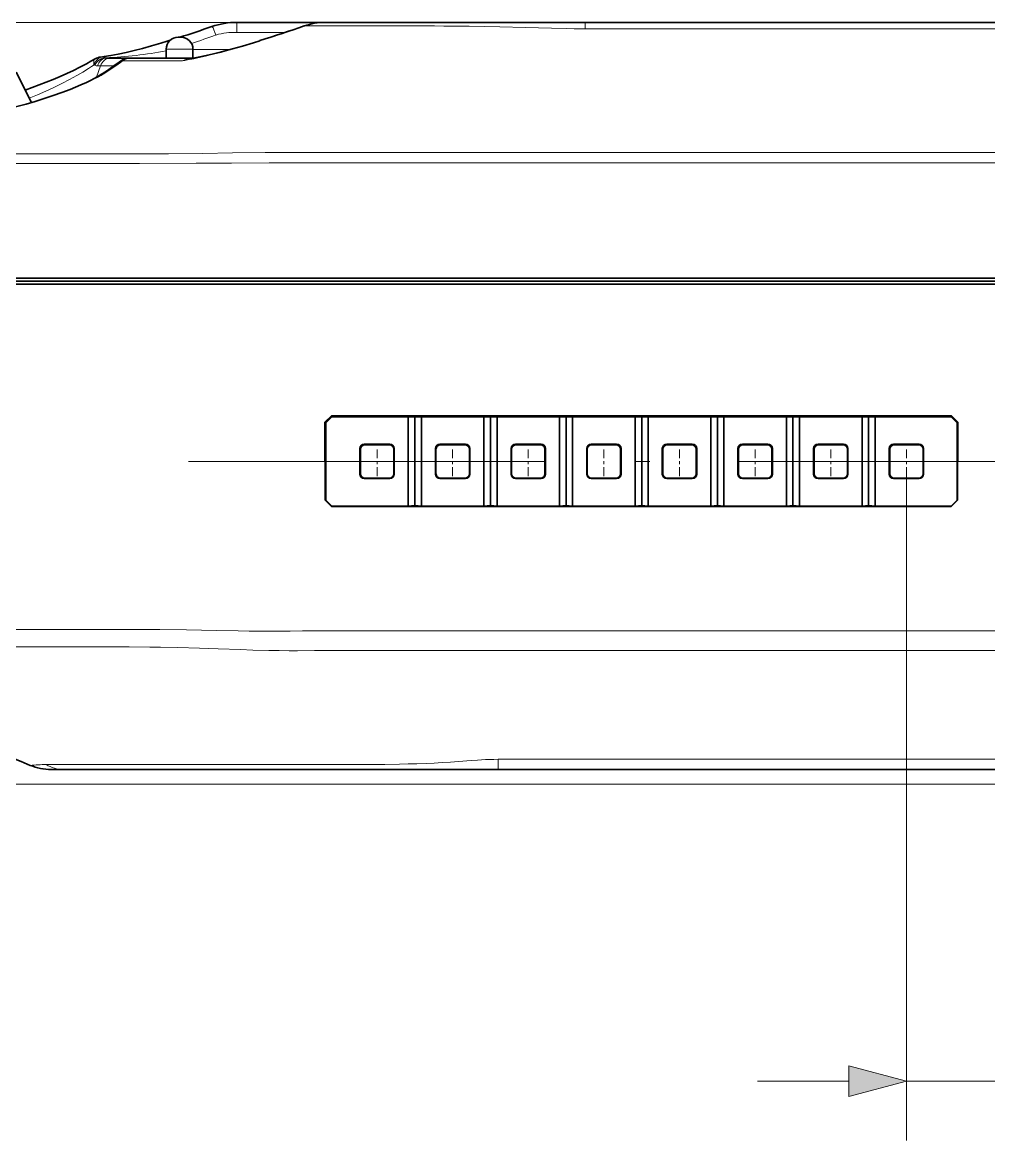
# Model space of a CAD drawing. Extents: x 0 to 297, y 0 to 210.
# Drawn here: x 106.04 to 138.5, y 132.16 to 169.74 of the extents above; entities that cross this region are included whole.
import ezdxf

# ---------------------------------------------------------------- set-up
doc = ezdxf.new("R2010")
doc.units = 0
doc.linetypes.add('DASHDOT', pattern=[18.5, 12, -3, 0.5, -3])

msp = doc.modelspace()

# ---------------------------------------------------------------- linework, layer by layer
at = {"color": 1, "lineweight": 13}
for p, q in [((124.947, 169.736), (83.313, 169.736)), ((169.355, 144.136), (83.313, 144.136))]:
    msp.add_line(p, q, dxfattribs=at)
at = {"color": 7, "lineweight": 35, "ltscale": 0.07425}
msp.add_line((113.244, 169.736), (116.214, 169.736), dxfattribs=at)
at = {"color": 7, "lineweight": 13, "ltscale": 0.108835}
msp.add_line((115.528, 169.614), (119.882, 169.614), dxfattribs=at)
at = {"color": 7, "lineweight": 35, "ltscale": 0.105788}
msp.add_line((116.215, 169.736), (120.446, 169.736), dxfattribs=at)
at = {"color": 7, "lineweight": 35, "ltscale": 0.112523}
msp.add_line((124.947, 169.736), (120.446, 169.736), dxfattribs=at)
at = {"color": 7, "lineweight": 35, "ltscale": 0.000449562}
msp.add_line((122.228, 169.736), (122.21, 169.736), dxfattribs=at)
at = {"color": 7, "lineweight": 35, "ltscale": 0.000159073}
msp.add_line((122.21, 169.736), (122.216, 169.736), dxfattribs=at)
at = {"color": 7, "lineweight": 35, "ltscale": 0.000449182}
msp.add_line((122.21, 169.736), (122.228, 169.736), dxfattribs=at)
at = {"color": 7, "lineweight": 35}
for p, q in [((178.677, 169.736), (124.947, 169.736)), ((115.55, 161.136), (178.782, 161.136)), ((115.55, 161.036), (178.782, 161.036)), ((115.55, 160.936), (178.782, 160.936)), ((137.249, 156.518), (116.422, 156.518)), ((137.243, 153.468), (116.428, 153.468)), ((122.02, 144.636), (177.197, 144.636))]:
    msp.add_line(p, q, dxfattribs=at)
at = {"color": 7, "lineweight": 13, "ltscale": 0.005408}
msp.add_line((124.947, 169.736), (124.947, 169.52), dxfattribs=at)
at = {"color": 7, "lineweight": 13}
for p, q in [((178.677, 169.52), (124.947, 169.52)), ((115.944, 165.366), (178.671, 165.366)), ((115.944, 165.015), (178.671, 165.015)), ((135.735, 154.493), (135.735, 132.163)), ((178.358, 149.297), (116.353, 149.297)), ((178.358, 148.629), (116.353, 148.629)), ((122.02, 144.975), (177.197, 144.975))]:
    msp.add_line(p, q, dxfattribs=at)
at = {"color": 7, "lineweight": 35, "ltscale": 0.002527}
msp.add_line((110.905, 169.103), (111.002, 169.133), dxfattribs=at)
at = {"color": 7, "lineweight": 35, "ltscale": 0.001849}
msp.add_line((111.345, 169.236), (111.271, 169.236), dxfattribs=at)
at = {"color": 7, "lineweight": 35, "ltscale": 0.000650597}
msp.add_line((111.371, 169.236), (111.345, 169.236), dxfattribs=at)
at = {"color": 7, "lineweight": 13, "ltscale": 0.040179}
msp.add_line((113.248, 169.392), (114.855, 169.392), dxfattribs=at)
at = {"color": 7, "lineweight": 13, "ltscale": 0.000199666}
msp.add_line((114.015, 169.121), (114.021, 169.116), dxfattribs=at)
at = {"color": 7, "lineweight": 35, "ltscale": 0.0075}
for p, q in [((110.871, 168.536), (110.871, 168.836)), ((111.771, 168.536), (111.771, 168.836))]:
    msp.add_line(p, q, dxfattribs=at)
at = {"color": 7, "lineweight": 13, "ltscale": 0.016644}
msp.add_line((110.871, 168.836), (111.536, 168.836), dxfattribs=at)
at = {"color": 7, "lineweight": 13, "ltscale": 0.005856}
msp.add_line((111.536, 168.836), (111.771, 168.836), dxfattribs=at)
at = {"color": 7, "lineweight": 13, "ltscale": 0.031201}
msp.add_line((111.771, 168.82), (113.019, 168.82), dxfattribs=at)
at = {"color": 7, "lineweight": 35, "ltscale": 0.003046}
msp.add_line((109.006, 168.536), (108.884, 168.536), dxfattribs=at)
at = {"color": 7, "lineweight": 35, "ltscale": 0.016249}
msp.add_line((109.006, 168.536), (109.656, 168.536), dxfattribs=at)
at = {"color": 7, "lineweight": 13, "ltscale": 0.049864}
msp.add_line((111.42, 168.449), (109.426, 168.449), dxfattribs=at)
at = {"color": 7, "lineweight": 35, "ltscale": 0.001087}
msp.add_line((109.612, 168.534), (109.656, 168.536), dxfattribs=at)
at = {"color": 7, "lineweight": 13, "ltscale": 0.000526858}
msp.add_line((109.612, 168.534), (109.633, 168.535), dxfattribs=at)
at = {"color": 7, "lineweight": 13, "ltscale": 0.000560058}
msp.add_line((109.656, 168.536), (109.633, 168.535), dxfattribs=at)
at = {"color": 7, "lineweight": 35, "ltscale": 0.05338}
msp.add_line((111.791, 168.536), (109.656, 168.536), dxfattribs=at)
at = {"color": 7, "lineweight": 35, "ltscale": 0.028529}
msp.add_line((105.829, 168.062), (106.347, 167.045), dxfattribs=at)
at = {"color": 7, "lineweight": 13, "ltscale": 0.010048}
msp.add_line((108.663, 168.273), (108.535, 167.892), dxfattribs=at)
at = {"color": 7, "lineweight": 13, "ltscale": 0.002547}
msp.add_line((108.663, 168.273), (108.561, 168.272), dxfattribs=at)
at = {"color": 7, "lineweight": 13, "ltscale": 0.011269}
msp.add_line((108.663, 168.273), (109.114, 168.273), dxfattribs=at)
at = {"color": 7, "lineweight": 13, "ltscale": 0.007223}
msp.add_line((115.655, 165.366), (115.944, 165.366), dxfattribs=at)
at = {"color": 7, "lineweight": 13, "ltscale": 0.226696}
for p, q in [((99.503, 164.996), (108.571, 164.996)), ((99.698, 165.318), (108.766, 165.318))]:
    msp.add_line(p, q, dxfattribs=at)
at = {"color": 7, "lineweight": 13, "ltscale": 0.000585556}
msp.add_line((108.595, 164.996), (108.571, 164.996), dxfattribs=at)
at = {"color": 7, "lineweight": 13, "ltscale": 0.000585365}
msp.add_line((108.79, 165.318), (108.766, 165.318), dxfattribs=at)
at = {"color": 7, "lineweight": 13, "ltscale": 0.007209}
msp.add_line((115.656, 165.015), (115.944, 165.015), dxfattribs=at)
at = {"color": 7, "lineweight": 35, "ltscale": 0.096921}
for p, q in [((108.466, 161.136), (104.589, 161.136)), ((108.466, 160.936), (104.589, 160.936))]:
    msp.add_line(p, q, dxfattribs=at)
at = {"color": 7, "lineweight": 35, "ltscale": 0.098306}
msp.add_line((108.544, 161.036), (104.611, 161.036), dxfattribs=at)
at = {"color": 7, "lineweight": 35, "ltscale": 0.177093}
for p, q in [((108.466, 161.136), (115.55, 161.136)), ((115.55, 160.936), (108.466, 160.936))]:
    msp.add_line(p, q, dxfattribs=at)
at = {"color": 7, "lineweight": 35, "ltscale": 0.175152}
msp.add_line((115.55, 161.036), (108.544, 161.036), dxfattribs=at)
at = {"color": 7, "lineweight": 35, "ltscale": 0.007719}
for p, q in [((116.422, 156.518), (116.205, 156.299)), ((137.466, 156.299), (137.249, 156.518))]:
    msp.add_line(p, q, dxfattribs=at)
at = {"color": 7, "lineweight": 35, "ltscale": 0.007071}
for p, q in [((116.235, 156.286), (116.435, 156.486)), ((137.435, 156.286), (137.235, 156.486)), ((116.235, 153.686), (116.435, 153.486)), ((137.235, 153.486), (137.435, 153.686))]:
    msp.add_line(p, q, dxfattribs=at)
at = {"color": 7, "lineweight": 35, "ltscale": 0.000860026}
msp.add_line((116.435, 156.486), (116.422, 156.518), dxfattribs=at)
at = {"color": 7, "lineweight": 35, "ltscale": 0.06425}
for p, q in [((116.435, 156.486), (119.005, 156.486)), ((119.005, 153.486), (116.435, 153.486))]:
    msp.add_line(p, q, dxfattribs=at)
at = {"color": 7, "lineweight": 35, "ltscale": 0.005521}
for p, q in [((119.005, 156.486), (119.225, 156.467)), ((119.445, 156.486), (119.225, 156.467)), ((121.545, 156.486), (121.765, 156.467)), ((121.985, 156.486), (121.765, 156.467)), ((124.085, 156.486), (124.305, 156.467)), ((124.525, 156.486), (124.305, 156.467)), ((126.625, 156.486), (126.845, 156.467)), ((127.065, 156.486), (126.845, 156.467)), ((129.165, 156.486), (129.385, 156.467)), ((129.605, 156.486), (129.385, 156.467)), ((131.705, 156.486), (131.925, 156.467)), ((132.145, 156.486), (131.925, 156.467)), ((134.245, 156.486), (134.465, 156.467)), ((134.685, 156.486), (134.465, 156.467)), ((119.225, 153.505), (119.005, 153.486)), ((119.225, 153.505), (119.445, 153.486)), ((121.765, 153.505), (121.545, 153.486)), ((121.765, 153.505), (121.985, 153.486)), ((124.305, 153.505), (124.085, 153.486)), ((124.305, 153.505), (124.525, 153.486)), ((126.845, 153.505), (126.625, 153.486)), ((126.845, 153.505), (127.065, 153.486)), ((129.385, 153.505), (129.165, 153.486)), ((129.385, 153.505), (129.605, 153.486)), ((131.925, 153.505), (131.705, 153.486)), ((131.925, 153.505), (132.145, 153.486)), ((134.465, 153.505), (134.245, 153.486)), ((134.465, 153.505), (134.685, 153.486))]:
    msp.add_line(p, q, dxfattribs=at)
at = {"color": 7, "lineweight": 35, "ltscale": 0.075}
for p, q in [((119.005, 156.486), (119.005, 153.486)), ((119.445, 156.486), (119.445, 153.486)), ((121.545, 156.486), (121.545, 153.486)), ((121.985, 156.486), (121.985, 153.486)), ((124.085, 156.486), (124.085, 153.486)), ((124.525, 156.486), (124.525, 153.486)), ((126.625, 156.486), (126.625, 153.486)), ((127.065, 156.486), (127.065, 153.486)), ((129.165, 156.486), (129.165, 153.486)), ((129.605, 156.486), (129.605, 153.486)), ((131.705, 156.486), (131.705, 153.486)), ((132.145, 156.486), (132.145, 153.486)), ((134.245, 156.486), (134.245, 153.486)), ((134.685, 156.486), (134.685, 153.486))]:
    msp.add_line(p, q, dxfattribs=at)
at = {"color": 7, "lineweight": 35, "ltscale": 0.074038}
for p, q in [((119.225, 156.467), (119.225, 153.505)), ((121.765, 156.467), (121.765, 153.505)), ((124.305, 156.467), (124.305, 153.505)), ((126.845, 156.467), (126.845, 153.505)), ((129.385, 156.467), (129.385, 153.505)), ((131.925, 156.467), (131.925, 153.505)), ((134.465, 156.467), (134.465, 153.505))]:
    msp.add_line(p, q, dxfattribs=at)
at = {"color": 7, "lineweight": 35, "ltscale": 0.0525}
for p, q in [((119.445, 156.486), (121.545, 156.486)), ((121.985, 156.486), (124.085, 156.486)), ((124.525, 156.486), (126.625, 156.486)), ((127.065, 156.486), (129.165, 156.486)), ((129.605, 156.486), (131.705, 156.486)), ((132.145, 156.486), (134.245, 156.486)), ((121.545, 153.486), (119.445, 153.486)), ((124.085, 153.486), (121.985, 153.486)), ((126.625, 153.486), (124.525, 153.486)), ((129.165, 153.486), (127.065, 153.486)), ((131.705, 153.486), (129.605, 153.486)), ((134.245, 153.486), (132.145, 153.486))]:
    msp.add_line(p, q, dxfattribs=at)
at = {"color": 7, "lineweight": 35, "ltscale": 0.06375}
for p, q in [((134.685, 156.486), (137.235, 156.486)), ((137.235, 153.486), (134.685, 153.486))]:
    msp.add_line(p, q, dxfattribs=at)
at = {"color": 7, "lineweight": 35, "ltscale": 0.000860099}
msp.add_line((137.235, 156.486), (137.249, 156.518), dxfattribs=at)
at = {"color": 7, "lineweight": 35, "ltscale": 0.065514}
for p, q in [((116.205, 156.299), (116.217, 153.678)), ((137.454, 153.678), (137.466, 156.299))]:
    msp.add_line(p, q, dxfattribs=at)
at = {"color": 7, "lineweight": 35, "ltscale": 0.000832751}
for p, q in [((116.235, 156.286), (116.205, 156.299)), ((137.435, 156.286), (137.466, 156.299))]:
    msp.add_line(p, q, dxfattribs=at)
at = {"color": 7, "lineweight": 35, "ltscale": 0.065}
for p, q in [((116.235, 156.286), (116.235, 153.686)), ((137.435, 156.286), (137.435, 153.686))]:
    msp.add_line(p, q, dxfattribs=at)
at = {"color": 7, "lineweight": 13, "ltscale": 0.000617569}
for p, q in [((117.545, 155.546), (117.527, 155.564)), ((120.085, 155.546), (120.067, 155.564)), ((122.625, 155.546), (122.607, 155.564)), ((123.446, 155.546), (123.463, 155.564)), ((125.986, 155.546), (126.003, 155.564)), ((117.545, 154.425), (117.527, 154.408)), ((120.085, 154.425), (120.067, 154.408)), ((122.625, 154.425), (122.607, 154.408)), ((123.446, 154.425), (123.463, 154.408)), ((125.986, 154.425), (126.003, 154.408))]:
    msp.add_line(p, q, dxfattribs=at)
at = {"color": 7, "lineweight": 35, "ltscale": 0.021403}
for p, q in [((117.527, 155.564), (118.383, 155.564)), ((120.067, 155.564), (120.923, 155.564)), ((122.607, 155.564), (123.463, 155.564)), ((125.147, 155.564), (126.003, 155.564)), ((127.687, 155.564), (128.543, 155.564)), ((130.227, 155.564), (131.083, 155.564)), ((132.767, 155.564), (133.623, 155.564)), ((135.307, 155.564), (136.163, 155.564)), ((117.377, 155.414), (117.377, 154.558)), ((118.533, 155.414), (118.533, 154.558)), ((119.917, 155.414), (119.917, 154.558)), ((121.073, 155.414), (121.073, 154.558)), ((122.457, 155.414), (122.457, 154.558)), ((123.613, 155.414), (123.613, 154.558)), ((124.997, 155.414), (124.997, 154.558)), ((126.153, 155.414), (126.153, 154.558)), ((127.537, 155.414), (127.537, 154.558)), ((128.693, 155.414), (128.693, 154.558)), ((130.077, 155.414), (130.077, 154.558)), ((131.233, 155.414), (131.233, 154.558)), ((132.617, 155.414), (132.617, 154.558)), ((133.773, 155.414), (133.773, 154.558)), ((135.157, 155.414), (135.157, 154.558)), ((136.313, 155.414), (136.313, 154.558)), ((117.527, 154.408), (118.383, 154.408)), ((120.067, 154.408), (120.923, 154.408)), ((122.607, 154.408), (123.463, 154.408)), ((125.147, 154.408), (126.003, 154.408)), ((127.687, 154.408), (128.543, 154.408)), ((130.227, 154.408), (131.083, 154.408)), ((132.767, 154.408), (133.623, 154.408)), ((135.307, 154.408), (136.163, 154.408))]:
    msp.add_line(p, q, dxfattribs=at)
at = {"color": 7, "lineweight": 13, "ltscale": 0.000617435}
for p, q in [((118.366, 155.546), (118.383, 155.564)), ((120.906, 155.546), (120.923, 155.564)), ((125.165, 155.546), (125.147, 155.564)), ((127.705, 155.546), (127.687, 155.564)), ((128.526, 155.546), (128.543, 155.564)), ((130.245, 155.546), (130.227, 155.564)), ((131.066, 155.546), (131.083, 155.564)), ((135.325, 155.546), (135.307, 155.564)), ((136.146, 155.546), (136.163, 155.564)), ((130.095, 155.396), (130.077, 155.414)), ((131.216, 155.396), (131.233, 155.414)), ((135.175, 155.396), (135.157, 155.414)), ((136.296, 155.396), (136.313, 155.414)), ((118.366, 154.425), (118.383, 154.408)), ((120.906, 154.425), (120.923, 154.408)), ((125.165, 154.425), (125.147, 154.408)), ((127.705, 154.425), (127.687, 154.408)), ((128.526, 154.425), (128.543, 154.408)), ((130.095, 154.575), (130.077, 154.558)), ((130.245, 154.425), (130.227, 154.408)), ((131.066, 154.425), (131.083, 154.408)), ((131.216, 154.575), (131.233, 154.558)), ((135.175, 154.575), (135.157, 154.558)), ((135.325, 154.425), (135.307, 154.408)), ((136.146, 154.425), (136.163, 154.408)), ((136.296, 154.575), (136.313, 154.558))]:
    msp.add_line(p, q, dxfattribs=at)
at = {"color": 7, "lineweight": 13, "ltscale": 0.000617704}
for p, q in [((132.785, 155.546), (132.767, 155.564)), ((133.606, 155.546), (133.623, 155.564)), ((132.785, 154.425), (132.767, 154.408)), ((133.606, 154.425), (133.623, 154.408))]:
    msp.add_line(p, q, dxfattribs=at)
at = {"color": 7, "lineweight": 13, "ltscale": 0.0006173}
for p, q in [((117.395, 155.396), (117.377, 155.414)), ((118.516, 155.396), (118.533, 155.414)), ((119.935, 155.396), (119.917, 155.414)), ((121.056, 155.396), (121.073, 155.414)), ((122.475, 155.396), (122.457, 155.414)), ((123.596, 155.396), (123.613, 155.414)), ((125.015, 155.396), (124.997, 155.414)), ((126.136, 155.396), (126.153, 155.414)), ((117.395, 154.575), (117.377, 154.558)), ((118.516, 154.575), (118.533, 154.558)), ((119.935, 154.575), (119.917, 154.558)), ((121.056, 154.575), (121.073, 154.558)), ((122.475, 154.575), (122.457, 154.558)), ((123.596, 154.575), (123.613, 154.558)), ((125.015, 154.575), (124.997, 154.558)), ((126.136, 154.575), (126.153, 154.558))]:
    msp.add_line(p, q, dxfattribs=at)
at = {"color": 7, "lineweight": 35, "ltscale": 0.02053}
for p, q in [((117.395, 155.396), (117.395, 154.575)), ((117.545, 155.546), (118.366, 155.546)), ((118.516, 155.396), (118.516, 154.575)), ((119.935, 155.396), (119.935, 154.575)), ((120.085, 155.546), (120.906, 155.546)), ((121.056, 155.396), (121.056, 154.575)), ((122.475, 155.396), (122.475, 154.575)), ((122.625, 155.546), (123.446, 155.546)), ((123.596, 155.396), (123.596, 154.575)), ((125.015, 155.396), (125.015, 154.575)), ((125.165, 155.546), (125.986, 155.546)), ((126.136, 155.396), (126.136, 154.575)), ((127.555, 155.396), (127.555, 154.575)), ((127.705, 155.546), (128.526, 155.546)), ((128.676, 155.396), (128.676, 154.575)), ((130.095, 155.396), (130.095, 154.575)), ((130.245, 155.546), (131.066, 155.546)), ((131.216, 155.396), (131.216, 154.575)), ((132.635, 155.396), (132.635, 154.575)), ((132.785, 155.546), (133.606, 155.546)), ((133.756, 155.396), (133.756, 154.575)), ((135.175, 155.396), (135.175, 154.575)), ((135.325, 155.546), (136.146, 155.546)), ((136.296, 155.396), (136.296, 154.575)), ((117.545, 154.425), (118.366, 154.425)), ((120.085, 154.425), (120.906, 154.425)), ((122.625, 154.425), (123.446, 154.425)), ((125.165, 154.425), (125.986, 154.425)), ((127.705, 154.425), (128.526, 154.425)), ((130.245, 154.425), (131.066, 154.425)), ((132.785, 154.425), (133.606, 154.425)), ((135.325, 154.425), (136.146, 154.425))]:
    msp.add_line(p, q, dxfattribs=at)
at = {"color": 7, "linetype": 'DASHDOT', "lineweight": 13, "ltscale": 0.024636}
for p, q in [((117.955, 154.493), (117.955, 155.479)), ((120.495, 154.493), (120.495, 155.479)), ((123.035, 154.493), (123.035, 155.479)), ((125.575, 154.493), (125.575, 155.479)), ((128.115, 154.493), (128.115, 155.479)), ((130.655, 154.493), (130.655, 155.479)), ((133.195, 154.493), (133.195, 155.479)), ((135.735, 154.493), (135.735, 155.479))]:
    msp.add_line(p, q, dxfattribs=at)
at = {"color": 7, "lineweight": 13, "ltscale": 0.000617165}
for p, q in [((127.555, 155.396), (127.537, 155.414)), ((128.676, 155.396), (128.693, 155.414)), ((132.635, 155.396), (132.617, 155.414)), ((133.756, 155.396), (133.773, 155.414)), ((127.555, 154.575), (127.537, 154.558)), ((128.676, 154.575), (128.693, 154.558)), ((132.635, 154.575), (132.617, 154.558)), ((133.756, 154.575), (133.773, 154.558))]:
    msp.add_line(p, q, dxfattribs=at)
at = {"color": 7, "linetype": 'DASHDOT', "lineweight": 13}
msp.add_line((111.621, 154.986), (182.71, 154.986), dxfattribs=at)
at = {"color": 7, "lineweight": 35, "ltscale": 0.00050762}
msp.add_line((116.235, 153.686), (116.217, 153.678), dxfattribs=at)
at = {"color": 7, "lineweight": 35, "ltscale": 0.00745}
msp.add_line((116.217, 153.678), (116.428, 153.468), dxfattribs=at)
at = {"color": 7, "lineweight": 35, "ltscale": 0.007449}
msp.add_line((137.243, 153.468), (137.454, 153.678), dxfattribs=at)
at = {"color": 7, "lineweight": 35, "ltscale": 0.000507444}
msp.add_line((137.435, 153.686), (137.454, 153.678), dxfattribs=at)
at = {"color": 7, "lineweight": 35, "ltscale": 0.000481445}
for p, q in [((116.435, 153.486), (116.428, 153.468)), ((137.235, 153.486), (137.243, 153.468))]:
    msp.add_line(p, q, dxfattribs=at)
at = {"color": 7, "lineweight": 13, "ltscale": 0.282828}
for p, q in [((108.782, 149.339), (97.469, 149.339)), ((109.095, 148.752), (97.782, 148.752))]:
    msp.add_line(p, q, dxfattribs=at)
at = {"color": 7, "lineweight": 13, "ltscale": 0.001761}
msp.add_line((108.853, 149.339), (108.782, 149.339), dxfattribs=at)
at = {"color": 7, "lineweight": 13, "ltscale": 0.012132}
msp.add_line((115.867, 149.293), (116.353, 149.297), dxfattribs=at)
at = {"color": 7, "lineweight": 13, "ltscale": 0.001758}
msp.add_line((109.165, 148.752), (109.095, 148.752), dxfattribs=at)
at = {"color": 7, "lineweight": 13, "ltscale": 0.012337}
msp.add_line((115.859, 148.626), (116.353, 148.629), dxfattribs=at)
at = {"color": 7, "lineweight": 13, "ltscale": 0.258109}
msp.add_line((117.171, 144.799), (106.847, 144.799), dxfattribs=at)
at = {"color": 7, "lineweight": 13, "ltscale": 0.008484}
msp.add_line((122.02, 144.975), (122.02, 144.636), dxfattribs=at)
at = {"color": 7, "lineweight": 35, "ltscale": 0.010299}
msp.add_line((106.992, 144.636), (107.404, 144.636), dxfattribs=at)
at = {"color": 7, "lineweight": 35, "ltscale": 0.258109}
msp.add_line((117.729, 144.636), (107.404, 144.636), dxfattribs=at)
at = {"color": 7, "lineweight": 35, "ltscale": 0.107284}
msp.add_line((122.02, 144.636), (117.729, 144.636), dxfattribs=at)
at = {"color": 7, "lineweight": 13, "ltscale": 0.076704}
msp.add_line((130.735, 134.163), (133.804, 134.163), dxfattribs=at)
at = {"color": 7, "lineweight": 13, "ltscale": 0.4445}
msp.add_line((135.735, 134.163), (153.515, 134.163), dxfattribs=at)
at = {"color": 7, "lineweight": 13}
for points in [[(112.545, 169.312), (112.512, 169.401), (112.476, 169.486), (112.447, 169.548), (112.432, 169.574), (112.421, 169.589), (112.416, 169.594), (112.413, 169.596), (112.412, 169.596), (112.41, 169.596)], [(124.947, 169.52), (124.574, 169.522), (124.318, 169.527), (123.811, 169.54), (122.939, 169.566), (122.075, 169.587), (121.051, 169.605), (120.195, 169.613), (119.882, 169.614)], [(114.021, 169.116), (113.699, 169.012), (113.374, 168.913), (113.046, 168.819), (112.717, 168.729), (112.455, 168.662), (112.193, 168.599), (111.933, 168.541), (111.803, 168.514), (111.672, 168.488), (111.586, 168.473), (111.503, 168.46), (111.42, 168.449)], [(108.448, 168.308), (108.441, 168.363), (108.44, 168.408), (108.445, 168.446), (108.45, 168.463), (108.457, 168.478), (108.464, 168.49), (108.472, 168.499), (108.483, 168.508)], [(105.75, 166.876), (106.082, 166.963), (106.414, 167.058), (106.744, 167.159), (107.071, 167.266), (107.393, 167.38), (107.551, 167.439), (107.708, 167.499), (107.854, 167.557), (107.997, 167.617), (108.137, 167.678), (108.272, 167.739), (108.446, 167.823), (108.608, 167.909), (108.684, 167.952), (108.756, 167.995)], [(106.274, 167.191), (106.552, 167.304), (106.827, 167.423), (107.098, 167.548), (107.365, 167.678), (107.624, 167.812), (107.751, 167.881), (107.876, 167.95), (108.076, 168.068), (108.268, 168.187), (108.36, 168.248), (108.449, 168.308)], [(108.79, 165.318), (109.776, 165.319), (110.316, 165.32), (110.947, 165.323), (112.1, 165.334), (113.1, 165.347), (114.202, 165.36), (114.757, 165.364), (115.655, 165.366)], [(108.595, 164.996), (109.972, 164.997), (111.877, 165.003), (113.063, 165.009), (114.333, 165.014), (115.656, 165.015)], [(115.867, 149.293), (115.454, 149.288), (115.042, 149.283), (114.629, 149.28), (114.213, 149.28), (113.657, 149.286), (113.287, 149.291), (112.56, 149.305), (111.559, 149.323), (110.66, 149.333), (109.857, 149.337), (109.331, 149.339), (108.853, 149.339)], [(115.859, 148.626), (115.285, 148.623), (115.008, 148.623), (114.666, 148.626), (114.323, 148.631), (113.784, 148.646), (113.366, 148.66), (112.616, 148.69), (111.989, 148.712), (111.261, 148.733), (110.685, 148.743), (110.322, 148.747), (109.634, 148.752), (109.165, 148.752)], [(122.02, 144.975), (121.875, 144.974), (121.737, 144.971), (121.6, 144.966), (121.333, 144.951), (121.119, 144.936), (120.694, 144.903), (120.417, 144.883), (120.142, 144.865), (119.869, 144.85), (119.6, 144.839), (119.295, 144.828), (118.999, 144.82), (118.714, 144.814), (118.218, 144.806), (117.77, 144.802), (117.171, 144.799)]]:
    msp.add_lwpolyline(points, dxfattribs=at)
at = {"color": 7, "lineweight": 35}
for points in [[(110.905, 169.103), (110.691, 169.035), (110.376, 168.942), (110.073, 168.859), (109.792, 168.789), (109.526, 168.728), (109.256, 168.671), (109.009, 168.625), (108.784, 168.588), (108.667, 168.572)], [(111.777, 168.534), (111.942, 168.563), (112.163, 168.608), (112.413, 168.665), (112.727, 168.743), (113.104, 168.844), (113.437, 168.94), (113.8, 169.051), (114.015, 169.121)], [(108.483, 168.508), (108.346, 168.428), (108.201, 168.348), (107.972, 168.228), (107.754, 168.12), (107.534, 168.017), (107.308, 167.916), (107.079, 167.818), (106.845, 167.723), (106.61, 167.632), (106.373, 167.544), (106.135, 167.461)], [(108.63, 167.948), (108.557, 167.904), (108.45, 167.845), (108.329, 167.783), (108.198, 167.72), (108.004, 167.632), (107.831, 167.559), (107.65, 167.486), (107.367, 167.379), (107.075, 167.276), (106.776, 167.177), (106.472, 167.082), (106.167, 166.993), (105.861, 166.911), (105.76, 166.885)]]:
    msp.add_lwpolyline(points, dxfattribs=at)
at = {"color": 7, "lineweight": 13}
msp.add_lwpolyline([(133.804, 133.646), (135.735, 134.163), (133.804, 134.681)], close=True, dxfattribs=at)
at = {"color": 7, "lineweight": 35}
for centre, radius, start, end in [((100.388, 203.708), 36.168, 287.6117, 289.4141), ((113.254, 167.123), 2.613, 90.207, 108.8442), ((100.279, 213.209), 46.177, 287.3049, 289.2596), ((116.225, 167.564), 2.173, 90.2587, 109.1784), ((111.271, 168.836), 0.4, 89.893, 179.9999), ((111.371, 168.836), 0.4, 0.0001, 90.0093), ((108.731, 168.094), 0.482, 97.6352, 120.8377), ((101.337, 179.373), 13.554, 302.5372, 306.1757), ((109.652, 168.007), 0.529, 94.3013, 126.4514), ((117.527, 155.414), 0.15, 90.0108, 179.9902), ((118.383, 155.414), 0.15, 0.0108, 89.9902), ((120.067, 155.414), 0.15, 90.0108, 179.9902), ((120.923, 155.414), 0.15, 0.0108, 89.9902), ((122.607, 155.414), 0.15, 90.0108, 179.9902), ((123.463, 155.414), 0.15, 0.0108, 89.9902), ((125.147, 155.414), 0.15, 90.0108, 179.9902), ((126.003, 155.414), 0.15, 0.0108, 89.9902), ((127.687, 155.414), 0.15, 90.0108, 179.9902), ((128.543, 155.414), 0.15, 0.0108, 89.9902), ((130.227, 155.414), 0.15, 90.0108, 179.9902), ((131.083, 155.414), 0.15, 0.0108, 89.9902), ((132.767, 155.414), 0.15, 90.0108, 179.9902), ((133.623, 155.414), 0.15, 0.0108, 89.9902), ((135.307, 155.414), 0.15, 90.0108, 179.9902), ((136.163, 155.414), 0.15, 0.0108, 89.9902), ((117.545, 155.396), 0.15, 90.0108, 179.9902), ((118.366, 155.396), 0.15, 0.0108, 89.9902), ((120.085, 155.396), 0.15, 90.0108, 179.9902), ((120.906, 155.396), 0.15, 0.0108, 89.9902), ((122.625, 155.396), 0.15, 90.0108, 179.9902), ((123.446, 155.396), 0.15, 0.0108, 89.9902), ((125.165, 155.396), 0.15, 90.0108, 179.9902), ((125.986, 155.396), 0.15, 0.0108, 89.9902), ((127.705, 155.396), 0.15, 90.0108, 179.9902), ((128.526, 155.396), 0.15, 0.0108, 89.9902), ((130.245, 155.396), 0.15, 90.0108, 179.9902), ((131.066, 155.396), 0.15, 0.0108, 89.9902), ((132.785, 155.396), 0.15, 90.0108, 179.9902), ((133.606, 155.396), 0.15, 0.0108, 89.9902), ((135.325, 155.396), 0.15, 90.0108, 179.9902), ((136.146, 155.396), 0.15, 0.0108, 89.9902), ((117.527, 154.558), 0.15, 180.0108, 269.9902), ((117.545, 154.575), 0.15, 180.0108, 269.9902), ((118.366, 154.575), 0.15, 270.0108, 359.9902), ((118.383, 154.558), 0.15, 270.0108, 359.9902), ((120.067, 154.558), 0.15, 180.0098, 269.9892), ((120.085, 154.575), 0.15, 180.0098, 269.9892), ((120.906, 154.575), 0.15, 270.0108, 359.9902), ((120.923, 154.558), 0.15, 270.0108, 359.9902), ((122.607, 154.558), 0.15, 180.0098, 269.9892), ((122.625, 154.575), 0.15, 180.0098, 269.9892), ((123.446, 154.575), 0.15, 270.0108, 359.9902), ((123.463, 154.558), 0.15, 270.0108, 359.9902), ((125.147, 154.558), 0.15, 180.0098, 269.9892), ((125.165, 154.575), 0.15, 180.0098, 269.9892), ((125.986, 154.575), 0.15, 270.0108, 359.9902), ((126.003, 154.558), 0.15, 270.0108, 359.9902), ((127.687, 154.558), 0.15, 180.0098, 269.9892), ((127.705, 154.575), 0.15, 180.0098, 269.9892), ((128.526, 154.575), 0.15, 270.0108, 359.9902), ((128.543, 154.558), 0.15, 270.0108, 359.9902), ((130.227, 154.558), 0.15, 180.0098, 269.9892), ((130.245, 154.575), 0.15, 180.0098, 269.9892), ((131.066, 154.575), 0.15, 270.0108, 359.9902), ((131.083, 154.558), 0.15, 270.0108, 359.9902), ((132.767, 154.558), 0.15, 180.0098, 269.9892), ((132.785, 154.575), 0.15, 180.0098, 269.9892), ((133.606, 154.575), 0.15, 270.0108, 359.9902), ((133.623, 154.558), 0.15, 270.0108, 359.9902), ((135.307, 154.558), 0.15, 180.0098, 269.9892), ((135.325, 154.575), 0.15, 180.0098, 269.9892), ((136.146, 154.575), 0.15, 270.0108, 359.9902), ((136.163, 154.558), 0.15, 270.0108, 359.9902), ((-461.543, -1234.807), 1491.874, 67.627492, 68.035576), ((106.991, 146.44), 1.804, 247.6247, 270.4244)]:
    msp.add_arc(centre, radius, start, end, dxfattribs=at)
at = {"color": 7, "lineweight": 13}
for centre, radius, start, end in [((101.943, 169.487), 11.305, 359.5151, 1.2596), ((99.627, 215.218), 48.297, 287.3403, 289.2229), ((115.518, 169.593), 0.0238, 63.7868, 106.7536), ((116.226, 167.682), 2.054, 90.2999, 109.8425), ((110.908, 169.051), 0.0527, 33.0011, 93.2921), ((100.282, 203.434), 36.259, 288.392, 289.7682), ((113.123, 167.375), 2.02, 86.46, 106.6157), ((108.234, 182.801), 14.267, 272.4572, 280.6477), ((108.709, 168.245), 0.33, 84.9423, 97.3817), ((108.706, 168.203), 0.371, 67.8611, 84.9766), ((100.956, 180.221), 14.502, 302.5369, 305.7351), ((108.885, 168.606), 0.0702, 236.8021, 269.5888), ((109.4, 168.342), 0.11, 76.5118, 124.8259), ((109.656, 168.189), 0.347, 93.7204, 131.5326), ((108.441, 168.237), 0.0714, 55.8787, 83.8226), ((108.56, 168.409), 0.137, 234.9124, 270.3574), ((108.807, 167.664), 0.334, 98.8355, 122.5322), ((106.943, 137.619), 7.181, 90.7642, 95.0985)]:
    msp.add_arc(centre, radius, start, end, dxfattribs=at)
for centre, major_axis, ratio, start_param, end_param in [((108.748, 168.175), (-0.045, -0.397), 0.805109, 3.311767, 4.464713), ((108.787, 168.163), (-0.198, -0.348), 0.833778, 3.572152, 4.800366), ((108.884, 168.136), (0, 0.4), 0.8587, 0, 1.224563), ((109.006, 168.136), (0, 0.4), 0.912661, 0, 1.22173), ((111.824, 167.096), (0, -1.44), 0.819152, 3.141593, 3.490659), ((107.404, 146.135), (0, 1.499), 0.819152, 2.670353, 3.14159)]:
    msp.add_ellipse(centre, major_axis=major_axis, ratio=ratio, start_param=start_param, end_param=end_param, dxfattribs=at)
msp.add_solid([(133.804, 133.646), (135.735, 134.163), (133.804, 133.646), (133.804, 134.681)], dxfattribs=at)

doc.saveas('drawing.dxf')
